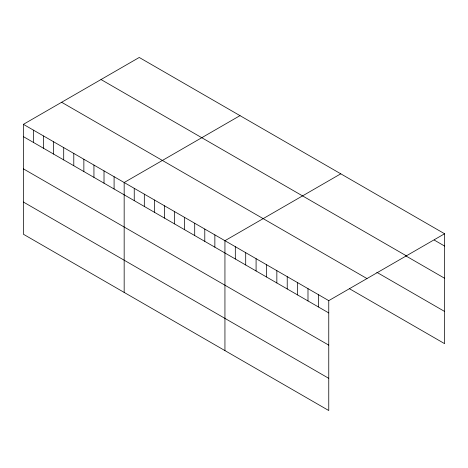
<?xml version="1.0" encoding="UTF-8"?>
<svg xmlns="http://www.w3.org/2000/svg" width="468" height="468" viewBox="0 0 468 468"><rect width="100%" height="100%" fill="white"/><g stroke="black" fill="none" stroke-linecap="round" stroke-linejoin="round"><path stroke-width="0.7" d="M23.4 124.342L328.758 300.637L328.758 410.535L23.4 234.24L23.4 124.342L139.242 57.465L444.6 233.76L444.6 343.658L349.327 288.651M240.008 115.637L124.166 182.52L124.166 292.418M340.78 173.815L224.938 240.698L224.938 350.596M328.758 300.637L444.6 233.76M434.216 240.061L444.6 246.051M101.012 79.531L406.37 255.832M405.516 255.698L444.6 278.261M376.81 272.312L444.6 311.448M61.63 102.27L366.988 278.571M23.4 136.638L328.758 312.934M23.4 168.849L328.758 345.144M23.4 202.03L328.758 378.331M318.375 294.647L318.375 306.938M307.991 288.651L307.991 300.947M297.613 282.654L297.613 294.951M287.229 276.664L287.229 288.955M276.845 270.668L276.845 282.964M266.467 264.677L266.467 276.968M256.084 258.681L256.084 270.972M245.7 252.685L245.7 264.982M235.316 246.694L235.316 258.985M214.859 234.883L214.859 247.174M204.785 229.063L204.785 241.359M194.706 223.248L194.706 235.539M184.632 217.427L184.632 229.724M174.552 211.612L174.552 223.903M164.473 205.791L164.473 218.088M154.399 199.976L154.399 212.267M144.319 194.156L144.319 206.452M134.246 188.341L134.246 200.632M114.093 176.705L114.093 188.996M104.013 170.884L104.013 183.181M93.939 165.069L93.939 177.36M83.86 159.249L83.86 171.545M73.786 153.434L73.786 165.725M63.706 147.613L63.706 159.91M53.633 141.798L53.633 154.089M43.553 135.977L43.553 148.274M33.48 130.162L33.48 142.453"/></g></svg>
